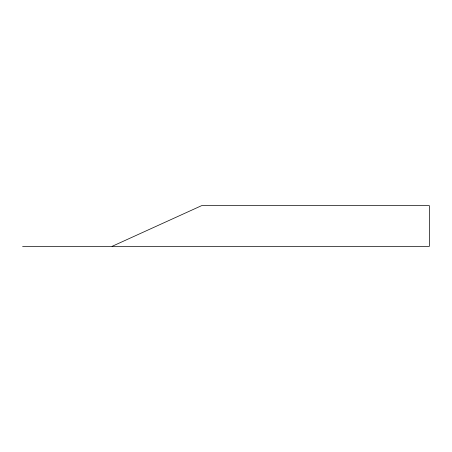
<?xml version="1.0" encoding="UTF-8"?>
<svg xmlns="http://www.w3.org/2000/svg" width="452" height="452" viewBox="0 0 452 452"><rect width="100%" height="100%" fill="white"/><g stroke="black" fill="none" stroke-linecap="round" stroke-linejoin="round"><path stroke-width="0.68" d="M112.096 246.34L201.592 205.66L429.4 205.66L429.4 246.34L22.6 246.34"/></g></svg>
